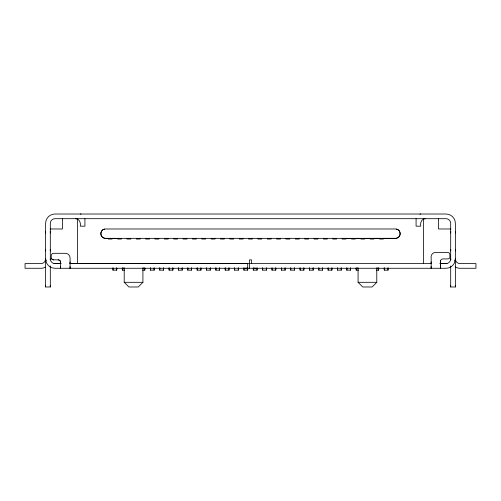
<?xml version="1.0" encoding="UTF-8"?>
<svg xmlns="http://www.w3.org/2000/svg" width="501" height="501" viewBox="0 0 501 501"><rect width="100%" height="100%" fill="white"/><g stroke="black" fill="none" stroke-linecap="round" stroke-linejoin="round"><path stroke-width="0.75" d="M50.307 285.313L50.307 286.985L45.629 286.985L45.629 285.313M45.629 250.97L45.629 249.298M45.629 232.996L45.629 231.324M50.307 250.97L50.307 249.298M50.307 232.996L50.307 231.324M60.596 266.601L60.596 268.273L60.571 261.823L59.832 260.457L58.498 259.869L53.05 259.794L51.709 258.917M70.065 266.601L70.065 268.273L70.065 257.984A4.678 4.678 0 0 0 65.387 253.306L53.582 253.306A2.336 2.336 0 0 0 51.246 255.648L51.246 257.514A2.336 2.336 0 0 0 53.582 259.856M70.065 261.879L70.065 263.501L247.694 263.501L247.694 270.145L243.949 270.145L243.949 267.897M116.727 267.954L116.727 270.145L112.982 270.145L112.982 267.954M124.586 270.145L122.338 270.145L122.338 267.954M142.547 270.145L144.789 270.145L144.789 267.954M154.145 267.954L154.145 270.145L150.406 270.145L150.406 267.954M163.501 267.954L163.501 270.145L159.756 270.145L159.756 267.954M172.858 267.954L172.858 270.145L169.113 270.145L169.113 267.954M182.207 267.954L182.207 270.145L178.469 270.145L178.469 267.954M191.564 267.954L191.564 270.145L187.825 270.145L187.825 267.954M200.92 267.954L200.92 270.145L197.175 270.145L197.175 267.954M210.276 267.954L210.276 270.145L206.531 270.145L206.531 267.954M219.632 267.954L219.632 270.145L215.887 270.145L215.887 267.954M228.982 267.954L228.982 270.145L225.243 270.145L225.243 267.954M238.338 267.954L238.338 270.145L234.6 270.145L234.6 267.954M243.949 270.145L243.949 267.954M247.694 270.145L247.694 267.954M257.051 267.954L257.051 270.145L253.306 270.145L253.306 267.954M266.4 267.954L266.4 270.145L262.662 270.145L262.662 267.954M275.757 267.954L275.757 270.145L272.018 270.145L272.018 267.954M285.113 267.954L285.113 270.145L281.368 270.145L281.368 267.954M294.469 267.954L294.469 270.145L290.724 270.145L290.724 267.954M303.825 267.954L303.825 270.145L300.08 270.145L300.08 267.954M313.175 267.954L313.175 270.145L309.436 270.145L309.436 267.954M322.531 267.954L322.531 270.145L318.793 270.145L318.793 267.954M331.887 267.954L331.887 270.145L328.142 270.145L328.142 267.954M341.244 267.954L341.244 270.145L337.499 270.145L337.499 267.954M350.594 267.954L350.594 270.145L346.855 270.145L346.855 267.954M358.453 270.145L356.211 270.145L356.211 267.954M376.414 270.145L378.662 270.145L378.662 267.954M388.018 267.954L388.018 270.145L384.273 270.145L384.273 267.954M431.161 266.601L431.161 268.273L431.161 258.053A4.678 4.678 0 0 1 435.732 252.372L447.531 252.372A2.336 2.336 0 0 1 449.873 254.708L449.873 257.583A2.342 2.342 0 0 1 447.531 258.917L442.853 258.917A2.336 2.336 0 0 0 440.517 261.19L440.517 268.273L440.517 266.601M431.161 263.595L431.161 261.923M440.404 261.879L440.404 263.501L446.948 263.501M455.371 285.313L455.371 286.985L450.693 286.985L450.693 285.313M450.693 250.97L450.693 249.298M450.693 232.996L450.693 231.324M455.371 250.97L455.371 249.298M455.371 232.996L455.371 231.324M50.269 259.781L50.307 258.967A4.678 4.678 0 0 0 54.985 263.595L61.222 263.595M455.24 260.489L455.071 261.259L455.371 258.917A4.678 4.678 0 0 0 460.05 263.595L475.95 263.595L475.95 268.273L460.05 268.273A9.356 9.356 0 0 1 455.371 267.02M455.127 261.04L455.371 258.967A9.356 9.356 0 0 1 446.015 268.273L54.985 268.273A9.356 9.356 0 0 1 45.629 258.917L45.002 261.259A4.678 4.678 0 0 1 40.95 263.595L25.05 263.595L25.05 268.273L40.95 268.273A9.356 9.356 0 0 0 45.391 267.152M142.923 268.273L142.923 282.307L138.245 286.985L128.889 286.985L124.21 282.307L124.21 268.273M376.79 268.273L376.79 282.307L372.111 286.985L362.755 286.985L358.077 282.307L358.077 268.273M124.167 267.728L123.327 268.21M358.033 267.728L357.194 268.21M104.59 229.076C99.674 229.765 99.674 237.555 104.59 238.251M396.41 238.251C401.326 237.555 401.326 229.765 396.41 229.076M75.563 218.693C79.321 218.599 81.074 222.964 80.241 226.176L84.919 226.176L84.919 218.693M370.803 238.376L364.628 238.388L364.628 239.04L360.889 239.04L360.889 238.388M373.12 238.376L380.065 238.363M105.498 238.338L395.502 238.338A4.678 4.678 0 0 0 400.174 233.66A4.678 4.678 0 0 0 395.502 228.982L105.498 228.982A4.678 4.678 0 0 0 100.826 233.66A4.678 4.678 0 0 0 105.498 238.338L108.542 238.351M380.127 238.37L373.984 238.388L373.984 239.04L370.239 239.04L370.239 238.388M50.307 228.982L62.468 228.982L62.468 218.693M450.693 228.982L438.532 228.982L438.532 218.693M352.115 238.382L345.922 238.388L345.922 239.04L342.177 239.04L342.177 238.388M360.639 238.37L355.215 238.376L355.272 239.04L351.533 239.04L351.533 238.388M364.509 238.37L370.709 238.363M373.809 238.357L380.002 238.351M383.102 238.351L395.502 238.338M54.052 263.501L60.596 263.501L60.596 262.192A2.336 2.336 0 0 0 58.26 259.856M69.827 263.595L431.662 263.595M439.778 263.595L446.015 263.595A4.678 4.678 0 0 0 450.693 258.917L450.725 259.706M124.21 282.307L142.923 282.307M358.077 282.307L376.79 282.307M112.343 238.363L117.66 238.388L117.66 239.04L121.405 239.04L121.405 238.388M425.437 218.693C421.679 218.599 419.926 222.964 420.759 226.176L416.08 226.176L416.08 218.693M377.673 268.21L376.833 267.728M143.806 268.21L142.967 267.728M45.873 261.04L45.629 258.917L45.873 261.04L45.76 260.489M450.731 259.781L450.693 258.967M455.371 286.985L455.371 223.371A9.356 9.356 0 0 0 446.015 214.015L54.985 214.015A9.356 9.356 0 0 0 45.629 223.371L45.629 286.985M450.693 259.756L450.693 223.371A4.678 4.678 0 0 0 446.015 218.693L54.985 218.693A4.678 4.678 0 0 0 50.307 223.371L50.307 259.756M450.693 265.937L450.693 286.985M440.404 260.476L440.404 268.273M423.564 218.693L423.564 263.595M388.018 267.897L388.018 270.145M384.273 267.897L384.273 270.145M383.34 238.388L383.34 239.04L379.595 239.04L379.595 238.388M378.662 267.897L378.662 270.145M356.211 267.897L356.211 270.145M350.594 267.897L350.594 270.145M346.855 267.897L346.855 270.145M341.244 267.897L341.244 270.145M337.499 267.897L337.499 270.145M336.566 238.388L336.566 239.04L332.821 239.04L332.821 238.388M331.887 267.897L331.887 270.145M328.142 267.897L328.142 270.145M327.209 238.388L327.209 239.04L323.464 239.04L323.464 238.388M322.531 267.897L322.531 270.145M318.793 267.897L318.793 270.145M317.853 238.388L317.853 239.04L314.114 239.04L314.114 238.388M313.175 267.897L313.175 270.145M309.436 267.897L309.436 270.145M308.497 238.388L308.497 239.04L304.758 239.04L304.758 238.388M303.825 267.897L303.825 270.145M300.08 267.897L300.08 270.145M299.147 238.388L299.147 239.04L295.402 239.04L295.402 238.388M294.469 267.897L294.469 270.145M290.724 267.897L290.724 270.145M289.791 238.388L289.791 239.04L286.046 239.04L286.046 238.388M285.113 267.897L285.113 270.145M281.368 267.897L281.368 270.145M280.435 238.388L280.435 239.04L276.696 239.04L276.696 238.388M275.757 267.897L275.757 270.145M272.018 267.897L272.018 270.145M271.079 238.388L271.079 239.04L267.34 239.04L267.34 238.388M266.4 267.897L266.4 270.145M262.662 267.897L262.662 270.145M261.729 238.388L261.729 239.04L257.984 239.04L257.984 238.388M257.051 267.897L257.051 270.145M253.306 267.897L253.306 270.145M252.372 238.388L252.372 239.04L248.628 239.04L248.628 238.388M251.433 263.595L251.433 259.856L249.567 259.856L249.586 268.273M243.016 238.388L243.016 239.04L239.271 239.04L239.271 238.388M238.338 267.897L238.338 270.145M234.6 267.897L234.6 270.145M233.66 238.388L233.66 239.04L229.921 239.04L229.921 238.388M228.982 267.897L228.982 270.145M225.243 267.897L225.243 270.145M224.304 238.388L224.304 239.04L220.565 239.04L220.565 238.388M219.632 267.897L219.632 270.145M215.887 267.897L215.887 270.145M214.954 238.388L214.954 239.04L211.209 239.04L211.209 238.388M210.276 267.897L210.276 270.145M206.531 267.897L206.531 270.145M205.598 238.388L205.598 239.04L201.853 239.04L201.853 238.388M200.92 267.897L200.92 270.145M197.175 267.897L197.175 270.145M196.242 238.388L196.242 239.04L192.503 239.04L192.503 238.388M191.564 267.897L191.564 270.145M187.825 267.897L187.825 270.145M186.886 238.388L186.886 239.04L183.147 239.04L183.147 238.388M182.207 267.897L182.207 270.145M178.469 267.897L178.469 270.145M177.536 238.388L177.536 239.04L173.791 239.04L173.791 238.388M172.858 267.897L172.858 270.145M169.113 267.897L169.113 270.145M168.179 238.388L168.179 239.04L164.434 239.04L164.434 238.388M163.501 267.897L163.501 270.145M159.756 267.897L159.756 270.145M158.823 238.388L158.823 239.04L155.078 239.04L155.078 238.388M154.145 267.897L154.145 270.145M150.406 267.897L150.406 270.145M149.467 238.388L149.467 239.04L145.728 239.04L145.728 238.388M144.789 267.897L144.789 270.145M140.111 238.388L140.111 239.04L136.372 239.04L136.372 238.388M130.761 238.388L130.761 239.04L127.016 239.04L127.016 238.388M122.338 267.897L122.338 270.145M116.727 267.897L116.727 270.145M112.982 267.897L112.982 270.145M112.049 238.388L112.049 239.04L108.31 239.04L108.31 238.388M77.436 218.693L77.436 263.595M50.307 265.937L50.307 286.985M256.111 268.273A4.678 4.678 0 0 1 254.514 267.991M246.486 267.991A4.678 4.678 0 0 1 244.889 268.273M80.241 214.015A4.678 4.678 0 0 1 81.056 214.09M419.944 214.09A4.678 4.678 0 0 1 420.759 214.015"/></g></svg>
